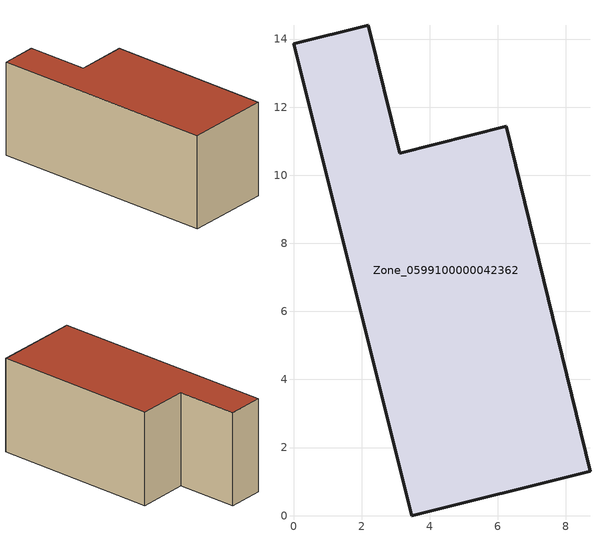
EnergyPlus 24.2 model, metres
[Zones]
Zone_0599100000042362
 floor ground (C_G): 3.47,0 0,13.86 2.19,14.4 3.12,10.65 6.25,11.44 8.71,1.31 z0
 wall outside (C_F): 3.47,0 8.71,1.31 6.25,11.44 3.12,10.65 2.19,14.4 0,13.86 3.47,0 z0:6
 roof outside (C_R): 0,13.86 3.47,0 8.71,1.31 6.25,11.44 3.12,10.65 2.19,14.4 z6
[BUILDING]
Pand.0599100000042362: North Axis=0; Terrain=City; Loads Convergence Tolerance Value=0.04; Temperature Convergence Tolerance Value=0.4; Solar Distribution=FullExterior; Maximum Number of Warmup Days=25; Minimum Number of Warmup Days=1
[Site:Location]
Rotterdam.The.Hague.AP_ZH_NLD Design_Conditions: Latitude=51.96; Longitude=4.45; Time Zone=1; Elevation=-4.5
[SITE:GROUNDTEMPERATURE:BUILDINGSURFACE]
18, 18, 18, 18, 18, 18, 18, 18, 18, 18, 18, 18
[MATERIAL] Thermal Absorptance=0.9; Solar Absorptance=0.7; Visible Absorptance=0.7
Name | Roughness | Thickness | Conductivity | Density | Specific Heat
G.TI.1975-1991 | MediumSmooth | 0.15 | 0.288461 | 540 | 1210
F.TI.1975-1991 | Rough | 0.3 | 0.230769 | 1920 | 840
R.TI.1975-1991 | MediumRough | 0.2 | 0.153846 | 1500 | 1000
[CONSTRUCTION]
C_G: G.TI.1975-1991
C_F: F.TI.1975-1991
C_R: R.TI.1975-1991
[ZONE]
Zone_0599100000042362: Type=1; Multiplier=1; Ceiling Height=Autocalculate; Volume=Autocalculate; Floor Area=autocalculate; Part of Total Floor Area=Yes
[ZONEINFILTRATION:DESIGNFLOWRATE]
Infil_Zone_0599100000042362: Zone or ZoneList or Space or SpaceList=Zone_0599100000042362; Schedule=AlwaysOn; Design Flow Rate Calculation Method=Flow/Area; Flow Rate per Floor Area=0.003; Constant Term Coefficient=1; Temperature Term Coefficient=0; Velocity Term Coefficient=0; Velocity Squared Term Coefficient=0
[HVACTEMPLATE:ZONE:IDEALLOADSAIRSYSTEM]
Zone_0599100000042362: Maximum Heating Supply Air Temperature=50; Minimum Cooling Supply Air Temperature=13; Maximum Heating Supply Air Humidity Ratio=0.0156; Minimum Cooling Supply Air Humidity Ratio=0.0077; Heating Limit=NoLimit; Cooling Limit=NoLimit; Dehumidification Control Type=ConstantSensibleHeatRatio; Cooling Sensible Heat Ratio=0.7; Dehumidification Setpoint=60; Humidification Control Type=None; Humidification Setpoint=30; Outdoor Air Method=None; Outdoor Air Flow Rate per Person=0.00944; Outdoor Air Flow Rate per Zone Floor Area=0; Outdoor Air Flow Rate per Zone=0; Demand Controlled Ventilation Type=None; Outdoor Air Economizer Type=NoEconomizer; Heat Recovery Type=None; Sensible Heat Recovery Effectiveness=0.7; Latent Heat Recovery Effectiveness=0.65
[ZONECONTROL:THERMOSTAT]
ThermostatControl_Zone_0599100000042362: Zone or ZoneList=Zone_0599100000042362; Control Type Schedule=DualSetpointControlType; Control 1=Thermostat_Zone_0599100000042362; Temperature Difference Between Cutout And Setpoint=0
[THERMOSTATSETPOINT:DUALSETPOINT]
Thermostat_Zone_0599100000042362: Heating Setpoint Temperature Schedule=HeatingSetpoint_Zone_0599100000042362; Cooling Setpoint Temperature Schedule=CoolingSetpoint_Zone_0599100000042362
[SCHEDULE:COMPACT]
HeatingSetpoint_Zone_0599100000042362: Through: 12/31, For: AllDays, Until: 24:00, 21
CoolingSetpoint_Zone_0599100000042362: Through: 12/31, For: AllDays, Until: 24:00, 24
DualSetpointControlType: Through: 12/31, For: AllDays, Until: 24:00, 4
AlwaysOn: Through: 12/31, For: AllDays, Until: 24:00, 1
